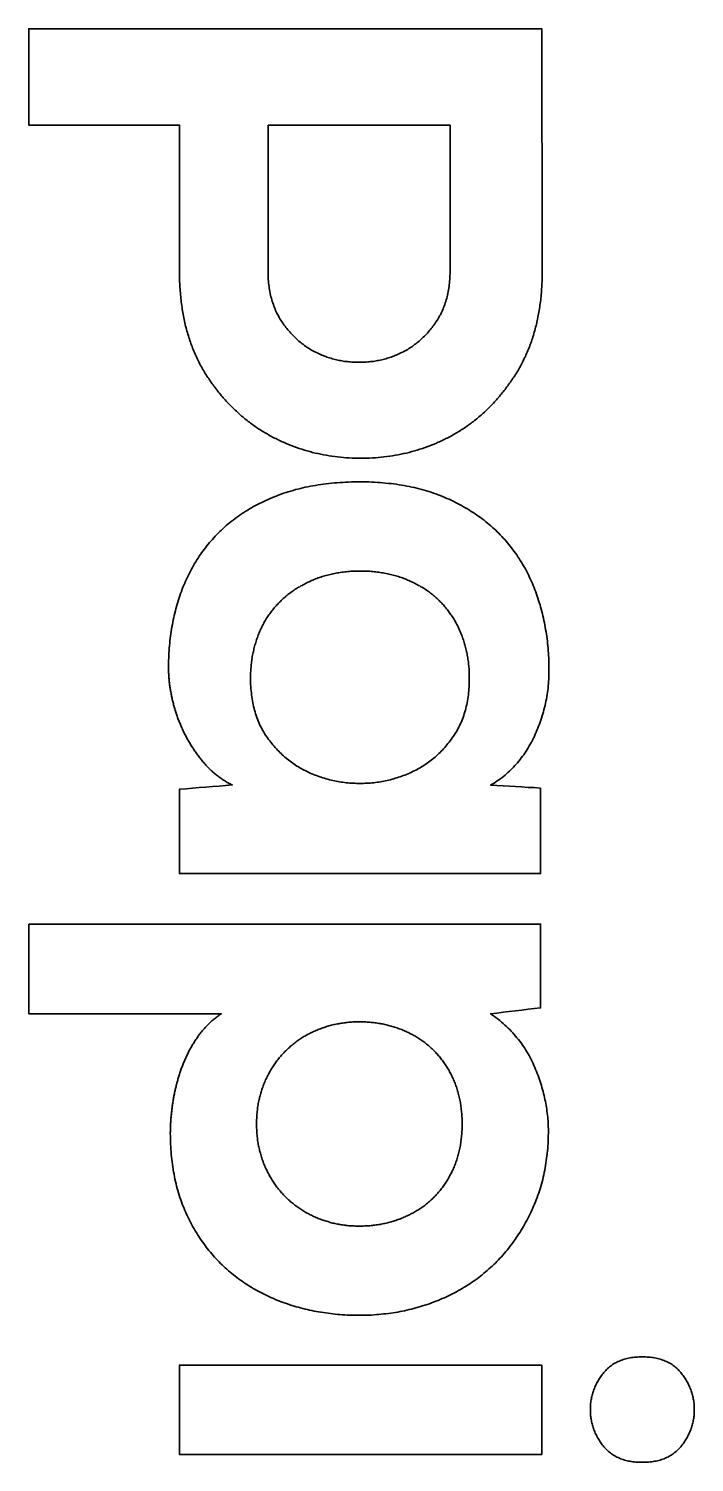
# Model space of a CAD drawing. Header units: millimetres. Extents: x 7 to 507, y -1088 to -10.
import ezdxf

# ---------------------------------------------------------------- set-up
doc = ezdxf.new("R2010")
doc.units = ezdxf.units.MM
doc.header["$MEASUREMENT"] = 0
doc.layers.add('Layer 1', color=7, linetype='Continuous')

msp = doc.modelspace()

# ---------------------------------------------------------------- linework, layer by layer
at = {"layer": 'Layer 1', "color": 250, "lineweight": 35, "true_color": 0x1c1c1b}
msp.add_lwpolyline([(392.8, -1081.9), (358.8, -1081.9), (324.7, -1081.9), (290.7, -1081.9), (256.7, -1081.9), (222.7, -1081.9), (188.7, -1081.9), (154.6, -1081.9), (120.6, -1081.9), (120.6, -1073.5), (120.6, -1065.1), (120.6, -1056.7), (120.6, -1048.3), (120.6, -1039.9), (120.6, -1031.5), (120.6, -1023.1), (120.6, -1014.7), (154.6, -1014.7), (188.7, -1014.7), (222.7, -1014.7), (256.7, -1014.7), (290.7, -1014.7), (324.7, -1014.7), (358.8, -1014.7), (392.8, -1014.7), (392.8, -1023.1), (392.8, -1031.5), (392.8, -1039.9), (392.8, -1048.3), (392.8, -1056.7), (392.8, -1065.1), (392.8, -1073.5), (392.8, -1081.9)], dxfattribs=at)
for points, knots in [([(393.2, -191.9), (393.2, -195.8), (393.1, -199.6), (392.9, -203.3), (392.7, -207.1), (392.4, -210.7), (392, -214.3), (391.5, -217.9), (391, -221.4), (390.4, -224.8), (389.8, -228.3), (389, -231.6), (388.2, -234.9), (387.4, -238.1), (386.4, -241.3), (385.4, -244.4), (384.3, -247.5), (383.2, -250.6), (381.9, -253.5), (380.7, -256.5), (379.3, -259.3), (377.8, -262.1), (376.4, -264.9), (374.8, -267.7), (373.1, -270.3), (371.4, -272.9), (369.7, -275.5), (367.9, -277.9), (366.2, -280.4), (364.3, -282.8), (362.4, -285.1), (360.5, -287.4), (358.6, -289.6), (356.6, -291.8), (354.6, -293.9), (352.6, -296), (350.5, -297.9), (348.4, -299.9), (346.2, -301.8), (344, -303.6), (341.8, -305.4), (339.5, -307.1), (337.2, -308.8), (334.9, -310.4), (332.6, -312), (330.1, -313.4), (327.7, -314.9), (325.3, -316.3), (322.7, -317.6), (320.2, -318.9), (317.7, -320.1), (315.1, -321.3), (312.5, -322.4), (309.9, -323.5), (307.3, -324.5), (304.6, -325.4), (302, -326.3), (299.3, -327.2), (296.6, -328), (293.9, -328.7), (291.1, -329.4), (288.4, -330), (285.6, -330.6), (282.8, -331.1), (280, -331.6), (277.2, -332), (274.3, -332.3), (271.5, -332.6), (268.6, -332.9), (265.7, -333), (262.8, -333.2), (259.9, -333.3), (256.9, -333.3), (254, -333.3), (251, -333.2), (248.1, -333), (245.2, -332.9), (242.3, -332.6), (239.5, -332.3), (236.6, -332), (233.8, -331.6), (231, -331.1), (228.2, -330.6), (225.4, -330), (222.7, -329.4), (220, -328.7), (217.2, -328), (214.6, -327.2), (211.9, -326.3), (209.2, -325.4), (206.6, -324.5), (203.9, -323.5), (201.3, -322.4), (198.8, -321.3), (196.2, -320.1), (193.6, -318.9), (191.1, -317.6), (188.6, -316.3), (186.1, -314.9), (183.7, -313.4), (181.3, -312), (178.9, -310.4), (176.6, -308.8), (174.3, -307.1), (172, -305.4), (169.8, -303.6), (167.6, -301.8), (165.5, -300), (163.4, -298), (161.3, -296), (159.2, -294), (157.2, -291.9), (155.2, -289.8), (153.3, -287.5), (151.4, -285.3), (149.5, -283), (147.7, -280.6), (145.9, -278.2), (144.1, -275.7), (142.4, -273.2), (140.7, -270.6), (139, -267.9), (137.5, -265.2), (136, -262.5), (134.5, -259.7), (133.2, -256.8), (131.9, -253.9), (130.7, -250.9), (129.5, -247.9), (128.5, -244.8), (127.4, -241.7), (126.5, -238.5), (125.6, -235.2), (124.8, -231.9), (124.1, -228.6), (123.4, -225.1), (122.8, -221.7), (122.3, -218.2), (121.9, -214.5), (121.5, -210.9), (121.1, -207.2), (120.9, -203.5), (120.7, -199.7), (120.6, -195.8), (120.6, -191.9), (120.6, -191.9), (120.6, -178.3), (120.6, -178.3), (120.6, -178.3), (120.6, -164.6), (120.6, -164.6), (120.6, -164.6), (120.6, -151), (120.6, -151), (120.6, -151), (120.6, -137.4), (120.6, -137.4), (120.6, -137.4), (120.6, -123.8), (120.6, -123.8), (120.6, -123.8), (120.6, -110.2), (120.6, -110.2), (120.6, -110.2), (120.6, -96.6), (120.6, -96.6), (120.6, -96.6), (120.6, -82.9), (120.6, -82.9), (120.6, -82.9), (106.5, -82.9), (106.5, -82.9), (106.5, -82.9), (92.3, -82.9), (92.3, -82.9), (92.3, -82.9), (78.2, -82.9), (78.2, -82.9), (78.2, -82.9), (64, -82.9), (64, -82.9), (64, -82.9), (49.9, -82.9), (49.9, -82.9), (49.9, -82.9), (35.7, -82.9), (35.7, -82.9), (35.7, -82.9), (21.6, -82.9), (21.6, -82.9), (21.6, -82.9), (7.4, -82.9), (7.4, -82.9), (7.4, -82.9), (7.4, -73.9), (7.4, -73.9), (7.4, -73.9), (7.4, -64.8), (7.4, -64.8), (7.4, -64.8), (7.4, -55.8), (7.4, -55.8), (7.4, -55.8), (7.4, -46.7), (7.4, -46.7), (7.4, -46.7), (7.4, -37.7), (7.4, -37.7), (7.4, -37.7), (7.4, -28.6), (7.4, -28.6), (7.4, -28.6), (7.4, -19.5), (7.4, -19.5), (7.4, -19.5), (7.4, -10.5), (7.4, -10.5), (7.4, -10.5), (55.6, -10.5), (55.6, -10.5), (55.6, -10.5), (103.7, -10.5), (103.7, -10.5), (103.7, -10.5), (151.9, -10.5), (151.9, -10.5), (151.9, -10.5), (200.1, -10.5), (200.1, -10.5), (200.1, -10.5), (248.3, -10.5), (248.3, -10.5), (248.3, -10.5), (296.4, -10.5), (296.4, -10.5), (296.4, -10.5), (344.6, -10.5), (344.6, -10.5), (344.6, -10.5), (392.8, -10.5), (392.8, -10.5), (392.8, -14.3), (392.8, -18.1), (392.8, -21.9), (392.8, -25.7), (392.8, -29.5), (392.8, -33.2), (392.8, -37), (392.8, -40.8), (392.8, -44.6), (392.8, -48.4), (392.8, -52.2), (392.8, -55.9), (392.8, -59.7), (392.8, -63.5), (392.9, -67.3), (392.9, -71), (392.9, -74.8), (392.9, -78.6), (392.9, -82.3), (392.9, -86.1), (392.9, -89.9), (393, -93.6), (393, -97.4), (393, -101.1), (393, -104.9), (393, -108.6), (393, -112.4), (393.1, -116.2), (393.1, -119.9), (393.1, -123.7), (393.1, -127.5), (393.1, -131.3), (393.1, -135), (393.1, -138.8), (393.2, -142.6), (393.2, -146.4), (393.2, -150.1), (393.2, -153.9), (393.2, -157.7), (393.2, -161.5), (393.2, -165.3), (393.2, -169.1), (393.2, -172.9), (393.2, -176.7), (393.2, -180.5), (393.2, -184.3), (393.2, -188.1), (393.2, -191.9)], [0, 0, 0, 0, 1, 1, 1, 2, 2, 2, 3, 3, 3, 4, 4, 4, 5, 5, 5, 6, 6, 6, 7, 7, 7, 8, 8, 8, 9, 9, 9, 10, 10, 10, 11, 11, 11, 12, 12, 12, 13, 13, 13, 14, 14, 14, 15, 15, 15, 16, 16, 16, 17, 17, 17, 18, 18, 18, 19, 19, 19, 20, 20, 20, 21, 21, 21, 22, 22, 22, 23, 23, 23, 24, 24, 24, 25, 25, 25, 26, 26, 26, 27, 27, 27, 28, 28, 28, 29, 29, 29, 30, 30, 30, 31, 31, 31, 32, 32, 32, 33, 33, 33, 34, 34, 34, 35, 35, 35, 36, 36, 36, 37, 37, 37, 38, 38, 38, 39, 39, 39, 40, 40, 40, 41, 41, 41, 42, 42, 42, 43, 43, 43, 44, 44, 44, 45, 45, 45, 46, 46, 46, 47, 47, 47, 48, 48, 48, 49, 49, 49, 50, 50, 50, 51, 51, 51, 52, 52, 52, 53, 53, 53, 54, 54, 54, 55, 55, 55, 56, 56, 56, 57, 57, 57, 58, 58, 58, 59, 59, 59, 60, 60, 60, 61, 61, 61, 62, 62, 62, 63, 63, 63, 64, 64, 64, 65, 65, 65, 66, 66, 66, 67, 67, 67, 68, 68, 68, 69, 69, 69, 70, 70, 70, 71, 71, 71, 72, 72, 72, 73, 73, 73, 74, 74, 74, 75, 75, 75, 76, 76, 76, 77, 77, 77, 78, 78, 78, 79, 79, 79, 80, 80, 80, 81, 81, 81, 82, 82, 82, 83, 83, 83, 84, 84, 84, 85, 85, 85, 86, 86, 86, 87, 87, 87, 88, 88, 88, 89, 89, 89, 90, 90, 90, 91, 91, 91, 92, 92, 92, 93, 93, 93, 94, 94, 94, 95, 95, 95, 96, 96, 96, 96]), ([(187.2, -82.9), (187.2, -82.9), (187.2, -96.6), (187.2, -96.6), (187.2, -96.6), (187.2, -110.2), (187.2, -110.2), (187.2, -110.2), (187.2, -123.8), (187.2, -123.8), (187.2, -123.8), (187.2, -137.4), (187.2, -137.4), (187.2, -137.4), (187.2, -151), (187.2, -151), (187.2, -151), (187.2, -164.6), (187.2, -164.6), (187.2, -164.6), (187.2, -178.3), (187.2, -178.3), (187.2, -178.3), (187.2, -191.9), (187.2, -191.9), (187.2, -193.8), (187.2, -195.7), (187.3, -197.5), (187.4, -199.4), (187.6, -201.2), (187.8, -203), (188, -204.7), (188.3, -206.4), (188.6, -208.1), (188.9, -209.8), (189.3, -211.5), (189.7, -213.1), (190.2, -214.7), (190.6, -216.2), (191.2, -217.8), (191.7, -219.3), (192.3, -220.8), (192.9, -222.2), (193.6, -223.7), (194.2, -225.1), (195, -226.4), (195.7, -227.8), (196.5, -229.1), (197.4, -230.4), (198.2, -231.7), (199.1, -232.9), (200, -234.1), (200.9, -235.3), (201.8, -236.5), (202.8, -237.6), (203.7, -238.7), (204.7, -239.8), (205.7, -240.9), (206.7, -241.9), (207.8, -242.9), (208.8, -243.9), (209.9, -244.8), (211, -245.8), (212.1, -246.6), (213.2, -247.5), (214.3, -248.4), (215.5, -249.2), (216.6, -250), (217.8, -250.7), (219, -251.5), (220.2, -252.2), (221.5, -252.9), (222.8, -253.5), (224, -254.1), (225.3, -254.7), (226.6, -255.3), (227.9, -255.9), (229.2, -256.4), (230.5, -256.9), (231.8, -257.4), (233.1, -257.8), (234.5, -258.2), (235.8, -258.6), (237.2, -259), (238.5, -259.3), (239.9, -259.6), (241.3, -259.9), (242.7, -260.1), (244.1, -260.4), (245.5, -260.6), (246.9, -260.7), (248.3, -260.9), (249.7, -261), (251.2, -261.1), (252.6, -261.2), (254.1, -261.2), (255.6, -261.2), (257, -261.2), (258.5, -261.2), (259.9, -261.1), (261.4, -261), (262.8, -260.9), (264.2, -260.7), (265.6, -260.6), (267.1, -260.4), (268.4, -260.1), (269.8, -259.9), (271.2, -259.6), (272.6, -259.3), (274, -259), (275.3, -258.6), (276.6, -258.2), (278, -257.8), (279.3, -257.4), (280.6, -256.9), (281.9, -256.4), (283.2, -255.9), (284.5, -255.3), (285.8, -254.7), (287.1, -254.1), (288.4, -253.5), (289.6, -252.9), (290.9, -252.2), (292.1, -251.5), (293.3, -250.7), (294.5, -250), (295.6, -249.2), (296.8, -248.4), (297.9, -247.5), (299, -246.6), (300.1, -245.8), (301.2, -244.8), (302.3, -243.9), (303.3, -242.9), (304.4, -241.9), (305.4, -240.9), (306.4, -239.8), (307.4, -238.7), (308.3, -237.6), (309.3, -236.5), (310.2, -235.3), (311.1, -234.1), (312, -232.9), (312.9, -231.7), (313.7, -230.4), (314.6, -229.1), (315.4, -227.8), (316.1, -226.4), (316.9, -225.1), (317.6, -223.7), (318.2, -222.2), (318.8, -220.8), (319.4, -219.3), (320, -217.8), (320.5, -216.2), (321, -214.7), (321.4, -213.1), (321.8, -211.5), (322.2, -209.8), (322.5, -208.1), (322.8, -206.4), (323.1, -204.7), (323.3, -203), (323.5, -201.2), (323.7, -199.4), (323.8, -197.5), (323.9, -195.7), (323.9, -193.8), (323.9, -191.9), (323.9, -191.9), (323.9, -178.3), (323.9, -178.3), (323.9, -178.3), (323.9, -164.6), (323.9, -164.6), (323.9, -164.6), (323.9, -151), (323.9, -151), (323.9, -151), (323.9, -137.4), (323.9, -137.4), (323.9, -137.4), (323.9, -123.8), (323.9, -123.8), (323.9, -123.8), (323.9, -110.2), (323.9, -110.2), (323.9, -110.2), (323.9, -96.6), (323.9, -96.6), (323.9, -96.6), (323.9, -82.9), (323.9, -82.9), (323.9, -82.9), (306.8, -82.9), (306.8, -82.9), (306.8, -82.9), (289.7, -82.9), (289.7, -82.9), (289.7, -82.9), (272.7, -82.9), (272.7, -82.9), (272.7, -82.9), (255.6, -82.9), (255.6, -82.9), (255.6, -82.9), (238.5, -82.9), (238.5, -82.9), (238.5, -82.9), (221.4, -82.9), (221.4, -82.9), (221.4, -82.9), (204.3, -82.9), (204.3, -82.9), (204.3, -82.9), (187.2, -82.9), (187.2, -82.9)], [0, 0, 0, 0, 1, 1, 1, 2, 2, 2, 3, 3, 3, 4, 4, 4, 5, 5, 5, 6, 6, 6, 7, 7, 7, 8, 8, 8, 9, 9, 9, 10, 10, 10, 11, 11, 11, 12, 12, 12, 13, 13, 13, 14, 14, 14, 15, 15, 15, 16, 16, 16, 17, 17, 17, 18, 18, 18, 19, 19, 19, 20, 20, 20, 21, 21, 21, 22, 22, 22, 23, 23, 23, 24, 24, 24, 25, 25, 25, 26, 26, 26, 27, 27, 27, 28, 28, 28, 29, 29, 29, 30, 30, 30, 31, 31, 31, 32, 32, 32, 33, 33, 33, 34, 34, 34, 35, 35, 35, 36, 36, 36, 37, 37, 37, 38, 38, 38, 39, 39, 39, 40, 40, 40, 41, 41, 41, 42, 42, 42, 43, 43, 43, 44, 44, 44, 45, 45, 45, 46, 46, 46, 47, 47, 47, 48, 48, 48, 49, 49, 49, 50, 50, 50, 51, 51, 51, 52, 52, 52, 53, 53, 53, 54, 54, 54, 55, 55, 55, 56, 56, 56, 57, 57, 57, 58, 58, 58, 59, 59, 59, 60, 60, 60, 61, 61, 61, 62, 62, 62, 63, 63, 63, 64, 64, 64, 65, 65, 65, 66, 66, 66, 67, 67, 67, 68, 68, 68, 69, 69, 69, 70, 70, 70, 71, 71, 71, 72, 72, 72, 72]), ([(391.9, -581.1), (391.9, -581.1), (391.9, -589.1), (391.9, -589.1), (391.9, -589.1), (391.9, -597.2), (391.9, -597.2), (391.9, -597.2), (391.9, -605.2), (391.9, -605.2), (391.9, -605.2), (391.9, -613.3), (391.9, -613.3), (391.9, -613.3), (391.9, -621.3), (391.9, -621.3), (391.9, -621.3), (391.9, -629.3), (391.9, -629.3), (391.9, -629.3), (391.9, -637.4), (391.9, -637.4), (391.9, -637.4), (391.9, -645.4), (391.9, -645.4), (391.9, -645.4), (358, -645.4), (358, -645.4), (358, -645.4), (324.1, -645.4), (324.1, -645.4), (324.1, -645.4), (290.1, -645.4), (290.1, -645.4), (290.1, -645.4), (256.2, -645.4), (256.2, -645.4), (256.2, -645.4), (222.3, -645.4), (222.3, -645.4), (222.3, -645.4), (188.4, -645.4), (188.4, -645.4), (188.4, -645.4), (154.5, -645.4), (154.5, -645.4), (154.5, -645.4), (120.6, -645.4), (120.6, -645.4), (120.6, -645.4), (120.6, -637.5), (120.6, -637.5), (120.6, -637.5), (120.6, -629.6), (120.6, -629.6), (120.6, -629.6), (120.6, -621.6), (120.6, -621.6), (120.6, -621.6), (120.6, -613.7), (120.6, -613.7), (120.6, -613.7), (120.6, -605.8), (120.6, -605.8), (120.6, -605.8), (120.6, -597.9), (120.6, -597.9), (120.6, -597.9), (120.6, -589.9), (120.6, -589.9), (120.6, -589.9), (120.6, -582), (120.6, -582), (120.6, -582), (125.6, -581.6), (125.6, -581.6), (125.6, -581.6), (130.5, -581.2), (130.5, -581.2), (130.5, -581.2), (135.5, -580.8), (135.5, -580.8), (135.5, -580.8), (140.4, -580.4), (140.4, -580.4), (140.4, -580.4), (145.4, -580), (145.4, -580), (145.4, -580), (150.4, -579.6), (150.4, -579.6), (150.4, -579.6), (155.3, -579.2), (155.3, -579.2), (155.3, -579.2), (160.3, -578.8), (160.3, -578.8), (159.3, -578.3), (158.3, -577.8), (157.3, -577.3), (156.3, -576.7), (155.4, -576.1), (154.4, -575.5), (153.5, -575), (152.6, -574.3), (151.7, -573.7), (150.8, -573.1), (149.9, -572.4), (149, -571.7), (148.1, -571.1), (147.3, -570.4), (146.4, -569.7), (145.6, -568.9), (144.8, -568.2), (144, -567.4), (143.2, -566.7), (142.4, -565.9), (141.6, -565.1), (140.9, -564.3), (140.1, -563.4), (139.4, -562.6), (138.7, -561.8), (137.9, -560.9), (137.2, -560), (136.5, -559.2), (135.8, -558.3), (135.2, -557.4), (134.5, -556.5), (133.8, -555.6), (133.2, -554.7), (132.5, -553.8), (131.9, -552.9), (131.3, -551.9), (130.7, -551), (130.1, -550.1), (129.5, -549.1), (128.9, -548.2), (128.3, -547.2), (127.7, -546.2), (127.2, -545.3), (126.6, -544.3), (126.1, -543.3), (125.6, -542.3), (125.1, -541.3), (124.5, -540.3), (124, -539.3), (123.6, -538.3), (123.1, -537.3), (122.6, -536.3), (122.2, -535.2), (121.7, -534.2), (121.3, -533.2), (120.9, -532.2), (120.4, -531.1), (120, -530.1), (119.6, -529), (119.3, -528), (118.9, -527), (118.5, -525.9), (118.2, -524.9), (117.8, -523.8), (117.5, -522.8), (117.2, -521.7), (116.9, -520.6), (116.6, -519.6), (116.3, -518.5), (116, -517.4), (115.7, -516.4), (115.5, -515.3), (115.2, -514.2), (115, -513.1), (114.8, -512.1), (114.6, -511), (114.4, -510), (114.2, -508.9), (114, -507.9), (113.8, -506.8), (113.6, -505.8), (113.5, -504.7), (113.3, -503.7), (113.2, -502.7), (113.1, -501.7), (113, -500.7), (112.9, -499.7), (112.8, -498.7), (112.7, -497.7), (112.7, -496.7), (112.6, -495.7), (112.5, -494.7), (112.5, -493.7), (112.5, -492.7), (112.5, -491.8), (112.5, -490.8), (112.5, -488.3), (112.5, -485.8), (112.6, -483.3), (112.7, -480.8), (112.8, -478.4), (113, -476), (113.2, -473.5), (113.5, -471.1), (113.7, -468.8), (114, -466.4), (114.4, -464), (114.7, -461.7), (115.1, -459.4), (115.5, -457.1), (116, -454.8), (116.5, -452.5), (117, -450.3), (117.6, -448), (118.1, -445.8), (118.7, -443.6), (119.4, -441.4), (120.1, -439.2), (120.8, -437.1), (121.5, -435), (122.3, -432.8), (123.1, -430.7), (123.9, -428.7), (124.8, -426.6), (125.7, -424.6), (126.6, -422.6), (127.6, -420.6), (128.6, -418.7), (129.6, -416.7), (130.6, -414.8), (131.7, -412.9), (132.9, -411.1), (134, -409.2), (135.2, -407.4), (136.4, -405.7), (137.6, -403.9), (138.9, -402.2), (140.2, -400.5), (141.5, -398.7), (142.9, -397.1), (144.3, -395.5), (145.8, -393.8), (147.2, -392.2), (148.7, -390.7), (150.2, -389.1), (151.8, -387.6), (153.4, -386.1), (155, -384.6), (156.6, -383.2), (158.3, -381.8), (160, -380.4), (161.8, -379.1), (163.6, -377.8), (165.3, -376.5), (167.2, -375.2), (169.1, -374), (170.9, -372.8), (172.9, -371.6), (174.8, -370.5), (176.8, -369.4), (178.8, -368.3), (180.9, -367.3), (182.9, -366.2), (185, -365.2), (187.2, -364.3), (189.3, -363.3), (191.5, -362.4), (193.8, -361.5), (196, -360.6), (198.3, -359.8), (200.7, -359.1), (203, -358.3), (205.4, -357.6), (207.8, -356.9), (210.2, -356.3), (212.7, -355.7), (215.2, -355.1), (217.7, -354.6), (220.3, -354.1), (222.9, -353.7), (225.5, -353.2), (228.2, -352.9), (230.9, -352.5), (233.6, -352.2), (236.3, -351.9), (239.1, -351.7), (241.9, -351.5), (244.8, -351.3), (247.6, -351.2), (250.5, -351.1), (253.5, -351.1), (256.4, -351.1), (259.4, -351.1), (262.2, -351.1), (265.1, -351.2), (267.9, -351.3), (270.7, -351.5), (273.5, -351.7), (276.2, -352), (278.9, -352.3), (281.6, -352.6), (284.3, -352.9), (286.9, -353.4), (289.5, -353.8), (292, -354.3), (294.6, -354.8), (297.1, -355.4), (299.6, -355.9), (302, -356.6), (304.4, -357.2), (306.8, -357.9), (309.1, -358.7), (311.5, -359.5), (313.8, -360.3), (316, -361.1), (318.3, -362.1), (320.5, -363), (322.6, -363.9), (324.8, -364.9), (326.9, -365.9), (329, -367), (331, -368.1), (333.1, -369.1), (335.1, -370.3), (337, -371.4), (338.9, -372.6), (340.8, -373.8), (342.7, -375.1), (344.6, -376.3), (346.4, -377.6), (348.1, -378.9), (349.9, -380.3), (351.6, -381.6), (353.3, -383.1), (355, -384.5), (356.6, -385.9), (358.2, -387.4), (359.7, -388.9), (361.3, -390.5), (362.8, -392.1), (364.3, -393.6), (365.7, -395.3), (367.1, -396.9), (368.5, -398.6), (369.8, -400.3), (371.1, -402), (372.4, -403.7), (373.7, -405.5), (374.9, -407.3), (376.1, -409.1), (377.2, -410.9), (378.4, -412.8), (379.5, -414.6), (380.5, -416.5), (381.5, -418.5), (382.6, -420.4), (383.5, -422.4), (384.4, -424.4), (385.4, -426.4), (386.2, -428.5), (387.1, -430.5), (387.9, -432.6), (388.7, -434.8), (389.4, -436.9), (390.1, -439.1), (390.8, -441.2), (391.5, -443.4), (392.1, -445.6), (392.7, -447.8), (393.3, -450.1), (393.8, -452.3), (394.3, -454.6), (394.8, -456.9), (395.2, -459.1), (395.6, -461.4), (396, -463.7), (396.4, -466.1), (396.7, -468.4), (397, -470.7), (397.2, -473.1), (397.5, -475.5), (397.7, -477.9), (397.8, -480.3), (398, -482.7), (398.1, -485.1), (398.2, -487.6), (398.2, -490), (398.2, -492.5), (398.2, -494.8), (398.1, -497.1), (398, -499.3), (397.9, -501.6), (397.7, -503.8), (397.5, -506), (397.2, -508.2), (396.9, -510.4), (396.6, -512.6), (396.2, -514.8), (395.8, -516.9), (395.3, -519), (394.8, -521.2), (394.2, -523.3), (393.6, -525.4), (393, -527.5), (392.4, -529.6), (391.6, -531.6), (390.9, -533.7), (390.1, -535.7), (389.2, -537.7), (388.4, -539.7), (387.5, -541.7), (386.5, -543.7), (385.5, -545.7), (384.5, -547.6), (383.4, -549.4), (382.4, -551.3), (381.3, -553), (380.1, -554.8), (379, -556.5), (377.8, -558.1), (376.5, -559.7), (375.3, -561.3), (374, -562.9), (372.6, -564.3), (371.3, -565.8), (369.9, -567.2), (368.5, -568.5), (367.1, -569.9), (365.6, -571.2), (364.1, -572.4), (362.6, -573.6), (361, -574.7), (359.4, -575.8), (357.8, -576.9), (356.1, -577.9), (354.4, -578.9), (354.4, -578.9), (359.1, -579.2), (359.1, -579.2), (359.1, -579.2), (363.8, -579.5), (363.8, -579.5), (363.8, -579.5), (368.5, -579.7), (368.5, -579.7), (368.5, -579.7), (373.2, -580), (373.2, -580), (373.2, -580), (377.8, -580.3), (377.8, -580.3), (377.8, -580.3), (382.5, -580.6), (382.5, -580.6), (382.5, -580.6), (387.2, -580.8), (387.2, -580.8), (387.2, -580.8), (391.9, -581.1), (391.9, -581.1)], [0, 0, 0, 0, 1, 1, 1, 2, 2, 2, 3, 3, 3, 4, 4, 4, 5, 5, 5, 6, 6, 6, 7, 7, 7, 8, 8, 8, 9, 9, 9, 10, 10, 10, 11, 11, 11, 12, 12, 12, 13, 13, 13, 14, 14, 14, 15, 15, 15, 16, 16, 16, 17, 17, 17, 18, 18, 18, 19, 19, 19, 20, 20, 20, 21, 21, 21, 22, 22, 22, 23, 23, 23, 24, 24, 24, 25, 25, 25, 26, 26, 26, 27, 27, 27, 28, 28, 28, 29, 29, 29, 30, 30, 30, 31, 31, 31, 32, 32, 32, 33, 33, 33, 34, 34, 34, 35, 35, 35, 36, 36, 36, 37, 37, 37, 38, 38, 38, 39, 39, 39, 40, 40, 40, 41, 41, 41, 42, 42, 42, 43, 43, 43, 44, 44, 44, 45, 45, 45, 46, 46, 46, 47, 47, 47, 48, 48, 48, 49, 49, 49, 50, 50, 50, 51, 51, 51, 52, 52, 52, 53, 53, 53, 54, 54, 54, 55, 55, 55, 56, 56, 56, 57, 57, 57, 58, 58, 58, 59, 59, 59, 60, 60, 60, 61, 61, 61, 62, 62, 62, 63, 63, 63, 64, 64, 64, 65, 65, 65, 66, 66, 66, 67, 67, 67, 68, 68, 68, 69, 69, 69, 70, 70, 70, 71, 71, 71, 72, 72, 72, 73, 73, 73, 74, 74, 74, 75, 75, 75, 76, 76, 76, 77, 77, 77, 78, 78, 78, 79, 79, 79, 80, 80, 80, 81, 81, 81, 82, 82, 82, 83, 83, 83, 84, 84, 84, 85, 85, 85, 86, 86, 86, 87, 87, 87, 88, 88, 88, 89, 89, 89, 90, 90, 90, 91, 91, 91, 92, 92, 92, 93, 93, 93, 94, 94, 94, 95, 95, 95, 96, 96, 96, 97, 97, 97, 98, 98, 98, 99, 99, 99, 100, 100, 100, 101, 101, 101, 102, 102, 102, 103, 103, 103, 104, 104, 104, 105, 105, 105, 106, 106, 106, 107, 107, 107, 108, 108, 108, 109, 109, 109, 110, 110, 110, 111, 111, 111, 112, 112, 112, 113, 113, 113, 114, 114, 114, 115, 115, 115, 116, 116, 116, 117, 117, 117, 118, 118, 118, 119, 119, 119, 120, 120, 120, 121, 121, 121, 122, 122, 122, 123, 123, 123, 124, 124, 124, 125, 125, 125, 126, 126, 126, 127, 127, 127, 128, 128, 128, 129, 129, 129, 130, 130, 130, 131, 131, 131, 132, 132, 132, 133, 133, 133, 134, 134, 134, 135, 135, 135, 136, 136, 136, 137, 137, 137, 138, 138, 138, 139, 139, 139, 140, 140, 140, 141, 141, 141, 142, 142, 142, 143, 143, 143, 144, 144, 144, 145, 145, 145, 146, 146, 146, 147, 147, 147, 148, 148, 148, 149, 149, 149, 150, 150, 150, 151, 151, 151, 152, 152, 152, 152]), ([(338.4, -498.4), (338.4, -497), (338.4, -495.7), (338.3, -494.3), (338.3, -492.9), (338.2, -491.6), (338.1, -490.3), (338, -488.9), (337.8, -487.6), (337.7, -486.3), (337.5, -484.9), (337.3, -483.6), (337.1, -482.3), (336.8, -481), (336.6, -479.7), (336.3, -478.4), (336, -477.1), (335.7, -475.8), (335.3, -474.6), (335, -473.3), (334.6, -472), (334.2, -470.8), (333.8, -469.5), (333.4, -468.3), (332.9, -467), (332.5, -465.8), (332, -464.6), (331.5, -463.4), (331, -462.2), (330.4, -461), (329.9, -459.9), (329.3, -458.7), (328.7, -457.6), (328.1, -456.5), (327.5, -455.4), (326.9, -454.3), (326.2, -453.2), (325.5, -452.2), (324.8, -451.1), (324.1, -450.1), (323.4, -449.1), (322.7, -448.1), (321.9, -447.1), (321.1, -446.1), (320.3, -445.1), (319.5, -444.2), (318.7, -443.3), (317.9, -442.4), (317, -441.5), (316.1, -440.6), (315.2, -439.7), (314.3, -438.8), (313.4, -438), (312.4, -437.2), (311.5, -436.4), (310.5, -435.6), (309.5, -434.8), (308.5, -434), (307.4, -433.3), (306.4, -432.5), (305.3, -431.8), (304.2, -431.1), (303.1, -430.4), (302, -429.8), (300.9, -429.1), (299.7, -428.5), (298.5, -427.8), (297.4, -427.2), (296.1, -426.6), (294.9, -426.1), (293.7, -425.5), (292.4, -424.9), (291.1, -424.4), (289.9, -423.9), (288.6, -423.4), (287.2, -422.9), (285.9, -422.5), (284.6, -422), (283.2, -421.6), (281.8, -421.2), (280.5, -420.9), (279.1, -420.6), (277.7, -420.2), (276.2, -419.9), (274.8, -419.7), (273.3, -419.4), (271.9, -419.2), (270.4, -419), (268.9, -418.8), (267.4, -418.6), (265.9, -418.5), (264.4, -418.3), (262.8, -418.2), (261.3, -418.2), (259.7, -418.1), (258.1, -418.1), (256.5, -418.1), (254.9, -418.1), (253.3, -418.1), (251.8, -418.2), (250.2, -418.2), (248.7, -418.3), (247.1, -418.5), (245.6, -418.6), (244.1, -418.8), (242.6, -419), (241.1, -419.2), (239.7, -419.4), (238.2, -419.7), (236.8, -419.9), (235.4, -420.2), (234, -420.6), (232.6, -420.9), (231.2, -421.2), (229.8, -421.6), (228.4, -422), (227.1, -422.5), (225.8, -422.9), (224.5, -423.4), (223.2, -423.9), (221.9, -424.4), (220.6, -424.9), (219.3, -425.5), (218.1, -426.1), (216.9, -426.6), (215.7, -427.2), (214.5, -427.8), (213.3, -428.5), (212.1, -429.1), (211, -429.8), (209.9, -430.4), (208.7, -431.1), (207.7, -431.8), (206.6, -432.5), (205.5, -433.3), (204.5, -434), (203.4, -434.8), (202.4, -435.6), (201.4, -436.4), (200.4, -437.2), (199.5, -438), (198.5, -438.8), (197.6, -439.7), (196.7, -440.6), (195.8, -441.5), (194.9, -442.4), (194, -443.3), (193.2, -444.2), (192.3, -445.1), (191.5, -446.1), (190.7, -447.1), (189.9, -448.1), (189.2, -449.1), (188.5, -450.1), (187.7, -451.1), (187, -452.2), (186.3, -453.2), (185.7, -454.3), (185, -455.4), (184.4, -456.5), (183.8, -457.6), (183.2, -458.7), (182.6, -459.9), (182.1, -461), (181.5, -462.2), (181, -463.4), (180.5, -464.6), (180, -465.8), (179.5, -467), (179.1, -468.3), (178.7, -469.5), (178.3, -470.8), (177.9, -472), (177.5, -473.3), (177.1, -474.6), (176.8, -475.8), (176.5, -477.1), (176.2, -478.4), (175.9, -479.7), (175.7, -481), (175.4, -482.3), (175.2, -483.6), (175, -484.9), (174.8, -486.3), (174.7, -487.6), (174.5, -488.9), (174.4, -490.3), (174.3, -491.6), (174.2, -492.9), (174.1, -494.3), (174.1, -495.7), (174, -497), (174, -498.4), (174, -500.6), (174.1, -502.8), (174.2, -504.9), (174.4, -507), (174.6, -509), (174.8, -511.1), (175.1, -513.1), (175.4, -515.1), (175.7, -517), (176.1, -518.9), (176.6, -520.8), (177.1, -522.6), (177.6, -524.4), (178.1, -526.2), (178.8, -528), (179.4, -529.7), (180.1, -531.4), (180.8, -533.1), (181.6, -534.7), (182.4, -536.3), (183.3, -537.9), (184.2, -539.4), (185.1, -541), (186.1, -542.4), (187.1, -543.9), (188.2, -545.3), (189.3, -546.7), (190.3, -548.1), (191.4, -549.4), (192.6, -550.7), (193.7, -552), (194.9, -553.2), (196.1, -554.4), (197.3, -555.6), (198.5, -556.7), (199.8, -557.8), (201.1, -558.9), (202.4, -560), (203.7, -561), (205.1, -562), (206.4, -563), (207.8, -563.9), (209.2, -564.8), (210.7, -565.7), (212.2, -566.5), (213.6, -567.3), (215.1, -568.1), (216.7, -568.8), (218.2, -569.6), (219.7, -570.3), (221.3, -570.9), (222.9, -571.5), (224.4, -572.1), (226, -572.7), (227.6, -573.2), (229.2, -573.7), (230.9, -574.2), (232.5, -574.7), (234.1, -575.1), (235.8, -575.4), (237.4, -575.8), (239.1, -576.1), (240.8, -576.4), (242.4, -576.7), (244.1, -576.9), (245.8, -577.1), (247.5, -577.3), (249.3, -577.4), (251, -577.5), (252.7, -577.6), (254.5, -577.6), (256.2, -577.6), (258, -577.6), (259.8, -577.6), (261.5, -577.5), (263.2, -577.4), (264.9, -577.3), (266.6, -577.1), (268.4, -576.9), (270, -576.7), (271.7, -576.4), (273.4, -576.1), (275.1, -575.8), (276.7, -575.4), (278.4, -575.1), (280, -574.7), (281.6, -574.2), (283.2, -573.7), (284.8, -573.2), (286.4, -572.7), (288, -572.1), (289.6, -571.5), (291.2, -570.9), (292.7, -570.3), (294.3, -569.6), (295.8, -568.8), (297.4, -568.1), (298.9, -567.3), (300.3, -566.5), (301.8, -565.7), (303.2, -564.8), (304.6, -563.9), (306, -563), (307.4, -562), (308.7, -561), (310.1, -560), (311.4, -558.9), (312.7, -557.8), (313.9, -556.7), (315.2, -555.6), (316.4, -554.4), (317.6, -553.2), (318.7, -552), (319.9, -550.7), (321, -549.4), (322.1, -548.1), (323.2, -546.7), (324.3, -545.3), (325.3, -543.9), (326.3, -542.4), (327.3, -541), (328.3, -539.4), (329.2, -537.9), (330, -536.3), (330.9, -534.7), (331.6, -533.1), (332.4, -531.4), (333.1, -529.7), (333.7, -528), (334.3, -526.2), (334.9, -524.4), (335.4, -522.6), (335.9, -520.8), (336.4, -518.9), (336.7, -517), (337.1, -515.1), (337.4, -513.1), (337.7, -511.1), (337.9, -509), (338.1, -507), (338.2, -504.9), (338.4, -502.8), (338.4, -500.6), (338.4, -498.4)], [0, 0, 0, 0, 1, 1, 1, 2, 2, 2, 3, 3, 3, 4, 4, 4, 5, 5, 5, 6, 6, 6, 7, 7, 7, 8, 8, 8, 9, 9, 9, 10, 10, 10, 11, 11, 11, 12, 12, 12, 13, 13, 13, 14, 14, 14, 15, 15, 15, 16, 16, 16, 17, 17, 17, 18, 18, 18, 19, 19, 19, 20, 20, 20, 21, 21, 21, 22, 22, 22, 23, 23, 23, 24, 24, 24, 25, 25, 25, 26, 26, 26, 27, 27, 27, 28, 28, 28, 29, 29, 29, 30, 30, 30, 31, 31, 31, 32, 32, 32, 33, 33, 33, 34, 34, 34, 35, 35, 35, 36, 36, 36, 37, 37, 37, 38, 38, 38, 39, 39, 39, 40, 40, 40, 41, 41, 41, 42, 42, 42, 43, 43, 43, 44, 44, 44, 45, 45, 45, 46, 46, 46, 47, 47, 47, 48, 48, 48, 49, 49, 49, 50, 50, 50, 51, 51, 51, 52, 52, 52, 53, 53, 53, 54, 54, 54, 55, 55, 55, 56, 56, 56, 57, 57, 57, 58, 58, 58, 59, 59, 59, 60, 60, 60, 61, 61, 61, 62, 62, 62, 63, 63, 63, 64, 64, 64, 65, 65, 65, 66, 66, 66, 67, 67, 67, 68, 68, 68, 69, 69, 69, 70, 70, 70, 71, 71, 71, 72, 72, 72, 73, 73, 73, 74, 74, 74, 75, 75, 75, 76, 76, 76, 77, 77, 77, 78, 78, 78, 79, 79, 79, 80, 80, 80, 81, 81, 81, 82, 82, 82, 83, 83, 83, 84, 84, 84, 85, 85, 85, 86, 86, 86, 87, 87, 87, 88, 88, 88, 89, 89, 89, 90, 90, 90, 91, 91, 91, 92, 92, 92, 93, 93, 93, 94, 94, 94, 95, 95, 95, 96, 96, 96, 97, 97, 97, 98, 98, 98, 99, 99, 99, 100, 100, 100, 101, 101, 101, 102, 102, 102, 103, 103, 103, 104, 104, 104, 105, 105, 105, 106, 106, 106, 107, 107, 107, 108, 108, 108, 109, 109, 109, 110, 110, 110, 111, 111, 111, 112, 112, 112, 112]), ([(7.4, -683.4), (7.4, -683.4), (55.5, -683.4), (55.5, -683.4), (55.5, -683.4), (103.5, -683.4), (103.5, -683.4), (103.5, -683.4), (151.6, -683.4), (151.6, -683.4), (151.6, -683.4), (199.6, -683.4), (199.6, -683.4), (199.6, -683.4), (247.7, -683.4), (247.7, -683.4), (247.7, -683.4), (295.7, -683.4), (295.7, -683.4), (295.7, -683.4), (343.8, -683.4), (343.8, -683.4), (343.8, -683.4), (391.9, -683.4), (391.9, -683.4), (391.9, -683.4), (391.9, -691.3), (391.9, -691.3), (391.9, -691.3), (391.9, -699.1), (391.9, -699.1), (391.9, -699.1), (391.9, -707), (391.9, -707), (391.9, -707), (391.9, -714.9), (391.9, -714.9), (391.9, -714.9), (391.9, -722.7), (391.9, -722.7), (391.9, -722.7), (391.9, -730.6), (391.9, -730.6), (391.9, -730.6), (391.9, -738.4), (391.9, -738.4), (391.9, -738.4), (391.9, -746.3), (391.9, -746.3), (391.9, -746.3), (387.2, -746.9), (387.2, -746.9), (387.2, -746.9), (382.5, -747.4), (382.5, -747.4), (382.5, -747.4), (377.8, -748), (377.8, -748), (377.8, -748), (373.1, -748.5), (373.1, -748.5), (373.1, -748.5), (368.4, -749.1), (368.4, -749.1), (368.4, -749.1), (363.8, -749.6), (363.8, -749.6), (363.8, -749.6), (359.1, -750.2), (359.1, -750.2), (359.1, -750.2), (354.4, -750.7), (354.4, -750.7), (356.3, -752), (358.2, -753.4), (360, -754.8), (361.7, -756.2), (363.5, -757.7), (365.1, -759.2), (366.8, -760.7), (368.4, -762.3), (369.9, -763.8), (371.4, -765.4), (372.8, -767.1), (374.2, -768.8), (375.6, -770.4), (376.9, -772.2), (378.2, -773.9), (379.4, -775.7), (380.6, -777.5), (381.7, -779.4), (382.8, -781.2), (383.9, -783.1), (384.9, -785.1), (385.8, -787), (386.8, -789), (387.6, -791), (388.4, -793.1), (389.2, -795.1), (390, -797.1), (390.7, -799.1), (391.4, -801.2), (392, -803.2), (392.7, -805.2), (393.3, -807.2), (393.8, -809.2), (394.3, -811.2), (394.8, -813.1), (395.2, -815.1), (395.6, -817.1), (396, -819.1), (396.3, -821), (396.6, -823), (396.9, -824.9), (397.1, -826.9), (397.3, -828.8), (397.5, -830.8), (397.6, -832.7), (397.7, -834.7), (397.8, -836.6), (397.8, -838.5), (397.8, -841.1), (397.7, -843.7), (397.6, -846.2), (397.5, -848.8), (397.3, -851.3), (397.1, -853.8), (396.8, -856.3), (396.5, -858.7), (396.2, -861.1), (395.9, -863.6), (395.5, -866), (395, -868.3), (394.5, -870.7), (394, -873), (393.5, -875.3), (392.9, -877.7), (392.2, -879.9), (391.6, -882.2), (390.9, -884.4), (390.1, -886.6), (389.3, -888.8), (388.5, -891), (387.7, -893.2), (386.7, -895.3), (385.8, -897.4), (384.9, -899.5), (383.9, -901.6), (382.9, -903.6), (381.8, -905.6), (380.7, -907.6), (379.7, -909.6), (378.5, -911.5), (377.4, -913.4), (376.2, -915.3), (375, -917.2), (373.7, -919), (372.5, -920.9), (371.2, -922.6), (369.9, -924.4), (368.5, -926.2), (367.2, -927.9), (365.7, -929.5), (364.3, -931.2), (362.9, -932.9), (361.4, -934.5), (359.9, -936.1), (358.3, -937.7), (356.8, -939.2), (355.2, -940.7), (353.6, -942.2), (351.9, -943.6), (350.2, -945.1), (348.5, -946.5), (346.8, -947.8), (345.1, -949.2), (343.3, -950.5), (341.5, -951.8), (339.7, -953), (337.9, -954.3), (336, -955.4), (334.1, -956.6), (332.2, -957.7), (330.2, -958.8), (328.3, -959.9), (326.3, -961), (324.3, -962), (322.2, -963), (320.2, -963.9), (318.1, -964.8), (316, -965.8), (313.8, -966.6), (311.6, -967.4), (309.5, -968.3), (307.3, -969), (305, -969.8), (302.8, -970.5), (300.6, -971.1), (298.3, -971.8), (296.1, -972.4), (293.8, -972.9), (291.5, -973.5), (289.2, -974), (286.9, -974.4), (284.6, -974.9), (282.3, -975.3), (279.9, -975.6), (277.6, -975.9), (275.2, -976.2), (272.8, -976.5), (270.4, -976.7), (268, -976.9), (265.6, -977.1), (263.2, -977.2), (260.7, -977.3), (258.3, -977.3), (255.8, -977.3), (253.3, -977.3), (250.9, -977.3), (248.4, -977.2), (246, -977.1), (243.6, -976.9), (241.2, -976.8), (238.8, -976.6), (236.4, -976.3), (234, -976), (231.7, -975.8), (229.3, -975.4), (227, -975.1), (224.7, -974.7), (222.4, -974.3), (220.1, -973.8), (217.9, -973.3), (215.6, -972.8), (213.4, -972.2), (211.1, -971.7), (208.9, -971), (206.7, -970.4), (204.5, -969.7), (202.4, -969), (200.2, -968.3), (198.1, -967.5), (195.9, -966.7), (193.8, -965.9), (191.8, -965), (189.7, -964.1), (187.7, -963.2), (185.7, -962.3), (183.7, -961.3), (181.7, -960.3), (179.8, -959.3), (177.9, -958.2), (176, -957.1), (174.1, -956), (172.3, -954.8), (170.5, -953.6), (168.6, -952.4), (166.9, -951.2), (165.1, -949.9), (163.4, -948.6), (161.7, -947.3), (160, -945.9), (158.3, -944.5), (156.7, -943.1), (155.1, -941.7), (153.5, -940.2), (151.9, -938.7), (150.4, -937.1), (148.9, -935.6), (147.4, -934), (146, -932.4), (144.5, -930.7), (143.2, -929.1), (141.8, -927.4), (140.5, -925.7), (139.2, -923.9), (137.9, -922.1), (136.6, -920.3), (135.4, -918.5), (134.2, -916.6), (133.1, -914.7), (131.9, -912.8), (130.8, -910.8), (129.8, -908.9), (128.7, -906.9), (127.7, -904.8), (126.7, -902.8), (125.7, -900.7), (124.8, -898.6), (123.9, -896.5), (123, -894.3), (122.2, -892.1), (121.4, -889.9), (120.7, -887.7), (120, -885.4), (119.3, -883.1), (118.7, -880.8), (118.1, -878.5), (117.5, -876.1), (117, -873.8), (116.6, -871.4), (116.1, -868.9), (115.7, -866.5), (115.4, -864), (115, -861.5), (114.7, -859), (114.5, -856.5), (114.3, -853.9), (114.1, -851.3), (114, -848.7), (113.9, -846.1), (113.8, -843.4), (113.8, -840.7), (113.8, -839.8), (113.8, -838.9), (113.9, -837.9), (113.9, -837), (113.9, -836.1), (113.9, -835.1), (114, -834.2), (114, -833.2), (114.1, -832.2), (114.2, -831.3), (114.2, -830.3), (114.3, -829.3), (114.4, -828.3), (114.5, -827.3), (114.6, -826.3), (114.7, -825.3), (114.8, -824.3), (114.9, -823.3), (115, -822.3), (115.2, -821.3), (115.3, -820.2), (115.4, -819.2), (115.6, -818.2), (115.7, -817.1), (115.9, -816), (116.1, -815), (116.3, -814), (116.4, -812.9), (116.6, -811.9), (116.9, -810.8), (117.1, -809.8), (117.3, -808.7), (117.5, -807.7), (117.8, -806.6), (118, -805.6), (118.3, -804.6), (118.5, -803.5), (118.8, -802.5), (119.1, -801.4), (119.4, -800.4), (119.7, -799.4), (120, -798.3), (120.3, -797.3), (120.7, -796.3), (121, -795.2), (121.3, -794.2), (121.7, -793.2), (122, -792.1), (122.4, -791.1), (122.8, -790.1), (123.2, -789.1), (123.6, -788.1), (124, -787.1), (124.4, -786.1), (124.9, -785.1), (125.3, -784.1), (125.8, -783.1), (126.2, -782.1), (126.7, -781.1), (127.2, -780.1), (127.7, -779.2), (128.2, -778.2), (128.7, -777.2), (129.2, -776.3), (129.8, -775.3), (130.3, -774.4), (130.9, -773.5), (131.5, -772.5), (132, -771.6), (132.6, -770.7), (133.2, -769.7), (133.9, -768.8), (134.5, -767.9), (135.1, -767), (135.8, -766.1), (136.4, -765.3), (137.1, -764.4), (137.8, -763.6), (138.5, -762.7), (139.2, -761.9), (139.9, -761.1), (140.6, -760.3), (141.4, -759.6), (142.2, -758.8), (142.9, -758.1), (143.7, -757.3), (144.5, -756.6), (145.3, -755.9), (146.1, -755.2), (147, -754.5), (147.8, -753.8), (148.7, -753.2), (149.5, -752.6), (150.4, -751.9), (151.3, -751.3), (152.2, -750.7), (152.2, -750.7), (134.1, -750.7), (134.1, -750.7), (134.1, -750.7), (116, -750.7), (116, -750.7), (116, -750.7), (97.9, -750.7), (97.9, -750.7), (97.9, -750.7), (79.8, -750.7), (79.8, -750.7), (79.8, -750.7), (61.7, -750.7), (61.7, -750.7), (61.7, -750.7), (43.6, -750.7), (43.6, -750.7), (43.6, -750.7), (25.5, -750.7), (25.5, -750.7), (25.5, -750.7), (7.4, -750.7), (7.4, -750.7), (7.4, -750.7), (7.4, -742.3), (7.4, -742.3), (7.4, -742.3), (7.4, -733.9), (7.4, -733.9), (7.4, -733.9), (7.4, -725.5), (7.4, -725.5), (7.4, -725.5), (7.4, -717.1), (7.4, -717.1), (7.4, -717.1), (7.4, -708.7), (7.4, -708.7), (7.4, -708.7), (7.4, -700.3), (7.4, -700.3), (7.4, -700.3), (7.4, -691.8), (7.4, -691.8), (7.4, -691.8), (7.4, -683.4), (7.4, -683.4)], [0, 0, 0, 0, 1, 1, 1, 2, 2, 2, 3, 3, 3, 4, 4, 4, 5, 5, 5, 6, 6, 6, 7, 7, 7, 8, 8, 8, 9, 9, 9, 10, 10, 10, 11, 11, 11, 12, 12, 12, 13, 13, 13, 14, 14, 14, 15, 15, 15, 16, 16, 16, 17, 17, 17, 18, 18, 18, 19, 19, 19, 20, 20, 20, 21, 21, 21, 22, 22, 22, 23, 23, 23, 24, 24, 24, 25, 25, 25, 26, 26, 26, 27, 27, 27, 28, 28, 28, 29, 29, 29, 30, 30, 30, 31, 31, 31, 32, 32, 32, 33, 33, 33, 34, 34, 34, 35, 35, 35, 36, 36, 36, 37, 37, 37, 38, 38, 38, 39, 39, 39, 40, 40, 40, 41, 41, 41, 42, 42, 42, 43, 43, 43, 44, 44, 44, 45, 45, 45, 46, 46, 46, 47, 47, 47, 48, 48, 48, 49, 49, 49, 50, 50, 50, 51, 51, 51, 52, 52, 52, 53, 53, 53, 54, 54, 54, 55, 55, 55, 56, 56, 56, 57, 57, 57, 58, 58, 58, 59, 59, 59, 60, 60, 60, 61, 61, 61, 62, 62, 62, 63, 63, 63, 64, 64, 64, 65, 65, 65, 66, 66, 66, 67, 67, 67, 68, 68, 68, 69, 69, 69, 70, 70, 70, 71, 71, 71, 72, 72, 72, 73, 73, 73, 74, 74, 74, 75, 75, 75, 76, 76, 76, 77, 77, 77, 78, 78, 78, 79, 79, 79, 80, 80, 80, 81, 81, 81, 82, 82, 82, 83, 83, 83, 84, 84, 84, 85, 85, 85, 86, 86, 86, 87, 87, 87, 88, 88, 88, 89, 89, 89, 90, 90, 90, 91, 91, 91, 92, 92, 92, 93, 93, 93, 94, 94, 94, 95, 95, 95, 96, 96, 96, 97, 97, 97, 98, 98, 98, 99, 99, 99, 100, 100, 100, 101, 101, 101, 102, 102, 102, 103, 103, 103, 104, 104, 104, 105, 105, 105, 106, 106, 106, 107, 107, 107, 108, 108, 108, 109, 109, 109, 110, 110, 110, 111, 111, 111, 112, 112, 112, 113, 113, 113, 114, 114, 114, 115, 115, 115, 116, 116, 116, 117, 117, 117, 118, 118, 118, 119, 119, 119, 120, 120, 120, 121, 121, 121, 122, 122, 122, 123, 123, 123, 124, 124, 124, 125, 125, 125, 126, 126, 126, 127, 127, 127, 128, 128, 128, 129, 129, 129, 130, 130, 130, 131, 131, 131, 132, 132, 132, 133, 133, 133, 134, 134, 134, 135, 135, 135, 136, 136, 136, 137, 137, 137, 138, 138, 138, 139, 139, 139, 140, 140, 140, 141, 141, 141, 142, 142, 142, 143, 143, 143, 144, 144, 144, 145, 145, 145, 146, 146, 146, 147, 147, 147, 148, 148, 148, 149, 149, 149, 150, 150, 150, 151, 151, 151, 152, 152, 152, 152]), ([(178.6, -833.5), (178.6, -835), (178.6, -836.4), (178.7, -837.7), (178.7, -839.1), (178.8, -840.5), (179, -841.9), (179.1, -843.2), (179.2, -844.6), (179.4, -845.9), (179.6, -847.2), (179.8, -848.6), (180.1, -849.9), (180.3, -851.2), (180.6, -852.4), (180.9, -853.7), (181.3, -855), (181.6, -856.2), (182, -857.5), (182.4, -858.7), (182.8, -860), (183.2, -861.2), (183.7, -862.4), (184.1, -863.6), (184.6, -864.8), (185.1, -866), (185.7, -867.1), (186.2, -868.3), (186.8, -869.4), (187.4, -870.6), (188, -871.7), (188.5, -872.8), (189.2, -873.8), (189.8, -874.9), (190.5, -876), (191.1, -877), (191.8, -878), (192.5, -879), (193.2, -880), (193.9, -881), (194.7, -882), (195.4, -882.9), (196.2, -883.9), (197, -884.8), (197.8, -885.7), (198.6, -886.6), (199.5, -887.5), (200.3, -888.3), (201.2, -889.2), (202.1, -890), (203, -890.9), (203.9, -891.7), (204.8, -892.4), (205.7, -893.2), (206.7, -894), (207.6, -894.7), (208.6, -895.4), (209.6, -896.1), (210.5, -896.8), (211.5, -897.5), (212.6, -898.2), (213.6, -898.8), (214.6, -899.4), (215.7, -900), (216.7, -900.7), (217.8, -901.2), (218.9, -901.8), (220, -902.3), (221.1, -902.9), (222.3, -903.4), (223.4, -903.9), (224.6, -904.4), (225.7, -904.8), (226.9, -905.3), (228.1, -905.7), (229.3, -906.1), (230.5, -906.5), (231.7, -906.9), (232.9, -907.2), (234.1, -907.6), (235.3, -907.9), (236.5, -908.2), (237.8, -908.4), (239, -908.7), (240.3, -908.9), (241.5, -909.2), (242.8, -909.4), (244.1, -909.5), (245.3, -909.7), (246.6, -909.8), (247.9, -910), (249.2, -910.1), (250.5, -910.2), (251.8, -910.2), (253.1, -910.3), (254.5, -910.3), (255.8, -910.3), (257.1, -910.3), (258.4, -910.3), (259.8, -910.2), (261.1, -910.2), (262.4, -910.1), (263.7, -910), (265, -909.9), (266.2, -909.7), (267.5, -909.6), (268.8, -909.4), (270, -909.2), (271.3, -909), (272.5, -908.8), (273.8, -908.5), (275, -908.3), (276.3, -908), (277.5, -907.7), (278.7, -907.4), (279.9, -907), (281.1, -906.7), (282.3, -906.3), (283.5, -905.9), (284.7, -905.5), (285.8, -905.1), (287, -904.7), (288.2, -904.2), (289.3, -903.7), (290.4, -903.2), (291.5, -902.7), (292.6, -902.2), (293.7, -901.7), (294.8, -901.1), (295.9, -900.5), (296.9, -900), (298, -899.3), (299, -898.7), (300, -898.1), (301, -897.4), (302, -896.8), (303, -896.1), (304, -895.4), (304.9, -894.7), (305.9, -893.9), (306.8, -893.2), (307.7, -892.4), (308.6, -891.6), (309.5, -890.8), (310.4, -890), (311.3, -889.2), (312.1, -888.3), (312.9, -887.5), (313.8, -886.6), (314.6, -885.7), (315.3, -884.8), (316.1, -883.9), (316.9, -883), (317.6, -882), (318.4, -881), (319.1, -880.1), (319.8, -879), (320.4, -878), (321.1, -877), (321.8, -876), (322.4, -874.9), (323, -873.8), (323.6, -872.7), (324.2, -871.6), (324.8, -870.5), (325.3, -869.4), (325.9, -868.2), (326.4, -867.1), (326.9, -865.9), (327.4, -864.7), (327.9, -863.5), (328.3, -862.3), (328.8, -861), (329.2, -859.8), (329.6, -858.5), (330, -857.3), (330.3, -856), (330.6, -854.7), (330.9, -853.3), (331.2, -852), (331.5, -850.7), (331.7, -849.3), (332, -848), (332.1, -846.6), (332.3, -845.2), (332.5, -843.8), (332.6, -842.3), (332.7, -840.9), (332.8, -839.5), (332.9, -838), (333, -836.5), (333, -835.1), (333, -833.5), (333, -832), (333, -830.5), (332.9, -829.1), (332.8, -827.6), (332.7, -826.2), (332.6, -824.7), (332.5, -823.3), (332.3, -821.9), (332.1, -820.5), (332, -819.1), (331.7, -817.8), (331.5, -816.4), (331.2, -815.1), (330.9, -813.7), (330.6, -812.4), (330.3, -811.1), (330, -809.8), (329.6, -808.6), (329.2, -807.3), (328.8, -806), (328.3, -804.8), (327.9, -803.6), (327.4, -802.4), (326.9, -801.2), (326.4, -800), (325.9, -798.8), (325.3, -797.7), (324.8, -796.6), (324.2, -795.4), (323.6, -794.3), (323, -793.2), (322.4, -792.2), (321.8, -791.1), (321.1, -790.1), (320.4, -789), (319.8, -788), (319.1, -787), (318.4, -786.1), (317.6, -785.1), (316.9, -784.1), (316.1, -783.2), (315.3, -782.3), (314.6, -781.4), (313.8, -780.5), (312.9, -779.6), (312.1, -778.7), (311.3, -777.9), (310.4, -777.1), (309.5, -776.3), (308.6, -775.5), (307.7, -774.7), (306.8, -773.9), (305.9, -773.2), (304.9, -772.4), (304, -771.7), (303, -771), (302, -770.3), (301, -769.6), (300, -769), (299, -768.4), (298, -767.7), (296.9, -767.1), (295.9, -766.6), (294.8, -766), (293.7, -765.4), (292.6, -764.9), (291.5, -764.4), (290.4, -763.9), (289.3, -763.4), (288.2, -762.9), (287, -762.4), (285.8, -762), (284.7, -761.6), (283.5, -761.2), (282.3, -760.8), (281.1, -760.4), (279.9, -760), (278.7, -759.7), (277.5, -759.4), (276.3, -759.1), (275, -758.8), (273.8, -758.5), (272.5, -758.3), (271.3, -758.1), (270, -757.9), (268.8, -757.7), (267.5, -757.5), (266.2, -757.4), (265, -757.2), (263.7, -757.1), (262.4, -757), (261.1, -756.9), (259.8, -756.9), (258.4, -756.8), (257.1, -756.8), (255.8, -756.8), (254.5, -756.8), (253.1, -756.8), (251.8, -756.9), (250.5, -756.9), (249.2, -757), (247.9, -757.1), (246.6, -757.2), (245.3, -757.4), (244.1, -757.6), (242.8, -757.7), (241.5, -757.9), (240.3, -758.2), (239, -758.4), (237.8, -758.6), (236.5, -758.9), (235.3, -759.2), (234.1, -759.5), (232.9, -759.9), (231.7, -760.2), (230.5, -760.6), (229.3, -761), (228.1, -761.4), (226.9, -761.8), (225.7, -762.3), (224.6, -762.7), (223.4, -763.2), (222.3, -763.7), (221.1, -764.2), (220, -764.7), (218.9, -765.3), (217.8, -765.9), (216.7, -766.4), (215.7, -767), (214.6, -767.6), (213.6, -768.3), (212.6, -768.9), (211.5, -769.6), (210.5, -770.2), (209.6, -770.9), (208.6, -771.6), (207.6, -772.4), (206.7, -773.1), (205.7, -773.9), (204.8, -774.6), (203.9, -775.4), (203, -776.2), (202.1, -777), (201.2, -777.9), (200.3, -778.7), (199.5, -779.6), (198.6, -780.5), (197.8, -781.4), (197, -782.3), (196.2, -783.2), (195.4, -784.2), (194.7, -785.1), (193.9, -786.1), (193.2, -787.1), (192.5, -788), (191.8, -789.1), (191.1, -790.1), (190.5, -791.1), (189.8, -792.2), (189.2, -793.2), (188.5, -794.3), (188, -795.4), (187.4, -796.5), (186.8, -797.6), (186.2, -798.8), (185.7, -799.9), (185.1, -801.1), (184.6, -802.3), (184.1, -803.5), (183.7, -804.7), (183.2, -805.9), (182.8, -807.1), (182.4, -808.3), (182, -809.6), (181.6, -810.8), (181.3, -812.1), (180.9, -813.4), (180.6, -814.6), (180.3, -815.9), (180.1, -817.2), (179.8, -818.5), (179.6, -819.8), (179.4, -821.2), (179.2, -822.5), (179.1, -823.9), (179, -825.2), (178.8, -826.6), (178.7, -827.9), (178.7, -829.3), (178.6, -830.7), (178.6, -832.1), (178.6, -833.5)], [0, 0, 0, 0, 1, 1, 1, 2, 2, 2, 3, 3, 3, 4, 4, 4, 5, 5, 5, 6, 6, 6, 7, 7, 7, 8, 8, 8, 9, 9, 9, 10, 10, 10, 11, 11, 11, 12, 12, 12, 13, 13, 13, 14, 14, 14, 15, 15, 15, 16, 16, 16, 17, 17, 17, 18, 18, 18, 19, 19, 19, 20, 20, 20, 21, 21, 21, 22, 22, 22, 23, 23, 23, 24, 24, 24, 25, 25, 25, 26, 26, 26, 27, 27, 27, 28, 28, 28, 29, 29, 29, 30, 30, 30, 31, 31, 31, 32, 32, 32, 33, 33, 33, 34, 34, 34, 35, 35, 35, 36, 36, 36, 37, 37, 37, 38, 38, 38, 39, 39, 39, 40, 40, 40, 41, 41, 41, 42, 42, 42, 43, 43, 43, 44, 44, 44, 45, 45, 45, 46, 46, 46, 47, 47, 47, 48, 48, 48, 49, 49, 49, 50, 50, 50, 51, 51, 51, 52, 52, 52, 53, 53, 53, 54, 54, 54, 55, 55, 55, 56, 56, 56, 57, 57, 57, 58, 58, 58, 59, 59, 59, 60, 60, 60, 61, 61, 61, 62, 62, 62, 63, 63, 63, 64, 64, 64, 65, 65, 65, 66, 66, 66, 67, 67, 67, 68, 68, 68, 69, 69, 69, 70, 70, 70, 71, 71, 71, 72, 72, 72, 73, 73, 73, 74, 74, 74, 75, 75, 75, 76, 76, 76, 77, 77, 77, 78, 78, 78, 79, 79, 79, 80, 80, 80, 81, 81, 81, 82, 82, 82, 83, 83, 83, 84, 84, 84, 85, 85, 85, 86, 86, 86, 87, 87, 87, 88, 88, 88, 89, 89, 89, 90, 90, 90, 91, 91, 91, 92, 92, 92, 93, 93, 93, 94, 94, 94, 95, 95, 95, 96, 96, 96, 97, 97, 97, 98, 98, 98, 99, 99, 99, 100, 100, 100, 101, 101, 101, 102, 102, 102, 103, 103, 103, 104, 104, 104, 105, 105, 105, 106, 106, 106, 107, 107, 107, 108, 108, 108, 109, 109, 109, 110, 110, 110, 111, 111, 111, 112, 112, 112, 113, 113, 113, 114, 114, 114, 115, 115, 115, 116, 116, 116, 117, 117, 117, 118, 118, 118, 119, 119, 119, 120, 120, 120, 121, 121, 121, 122, 122, 122, 123, 123, 123, 124, 124, 124, 125, 125, 125, 126, 126, 126, 127, 127, 127, 128, 128, 128, 128]), ([(468.3, -1008.6), (470, -1008.6), (471.6, -1008.6), (473.1, -1008.8), (474.7, -1008.9), (476.2, -1009.1), (477.6, -1009.3), (479, -1009.6), (480.4, -1009.9), (481.8, -1010.3), (483.1, -1010.7), (484.4, -1011.1), (485.6, -1011.7), (486.8, -1012.2), (488, -1012.8), (489.1, -1013.4), (490.2, -1014), (491.3, -1014.8), (492.3, -1015.5), (493.3, -1016.3), (494.3, -1017.1), (495.2, -1018), (496.1, -1019), (497, -1019.9), (497.8, -1021), (498.6, -1022), (499.3, -1023), (500, -1024.1), (500.7, -1025.1), (501.4, -1026.2), (502, -1027.3), (502.6, -1028.4), (503.1, -1029.5), (503.6, -1030.6), (504.1, -1031.7), (504.6, -1032.8), (505, -1034), (505.4, -1035.1), (505.7, -1036.2), (506, -1037.4), (506.3, -1038.6), (506.6, -1039.7), (506.8, -1040.9), (507, -1042.1), (507.2, -1043.3), (507.3, -1044.5), (507.4, -1045.7), (507.4, -1047), (507.4, -1048.2), (507.4, -1049.4), (507.4, -1050.7), (507.3, -1051.9), (507.2, -1053.1), (507, -1054.3), (506.8, -1055.5), (506.6, -1056.7), (506.3, -1057.8), (506, -1059), (505.7, -1060.1), (505.4, -1061.3), (505, -1062.4), (504.6, -1063.6), (504.1, -1064.7), (503.6, -1065.8), (503.1, -1066.9), (502.6, -1068), (502, -1069.1), (501.4, -1070.2), (500.7, -1071.2), (500, -1072.3), (499.3, -1073.4), (498.6, -1074.4), (497.8, -1075.4), (497, -1076.5), (496.1, -1077.4), (495.2, -1078.3), (494.3, -1079.2), (493.3, -1080.1), (492.3, -1080.8), (491.3, -1081.6), (490.2, -1082.3), (489.1, -1083), (488, -1083.6), (486.8, -1084.2), (485.6, -1084.7), (484.4, -1085.2), (483.1, -1085.7), (481.8, -1086.1), (480.4, -1086.5), (479, -1086.8), (477.6, -1087), (476.2, -1087.3), (474.7, -1087.5), (473.1, -1087.6), (471.6, -1087.8), (470, -1087.8), (468.3, -1087.8), (466.7, -1087.8), (465.1, -1087.8), (463.5, -1087.6), (462, -1087.5), (460.5, -1087.3), (459.1, -1087), (457.6, -1086.8), (456.2, -1086.5), (454.9, -1086.1), (453.6, -1085.7), (452.3, -1085.2), (451.1, -1084.7), (449.9, -1084.2), (448.7, -1083.6), (447.6, -1083), (446.4, -1082.3), (445.4, -1081.6), (444.4, -1080.8), (443.3, -1080.1), (442.4, -1079.2), (441.5, -1078.3), (440.6, -1077.4), (439.7, -1076.5), (438.9, -1075.4), (438.1, -1074.4), (437.3, -1073.4), (436.6, -1072.3), (435.9, -1071.2), (435.3, -1070.2), (434.7, -1069.1), (434.1, -1068), (433.5, -1066.9), (433, -1065.8), (432.5, -1064.7), (432.1, -1063.6), (431.7, -1062.4), (431.3, -1061.3), (430.9, -1060.1), (430.6, -1059), (430.3, -1057.8), (430.1, -1056.7), (429.9, -1055.5), (429.7, -1054.3), (429.5, -1053.1), (429.4, -1051.9), (429.3, -1050.7), (429.3, -1049.4), (429.3, -1048.2), (429.3, -1047), (429.3, -1045.7), (429.4, -1044.5), (429.5, -1043.3), (429.7, -1042.1), (429.9, -1040.9), (430.1, -1039.7), (430.3, -1038.6), (430.6, -1037.4), (430.9, -1036.2), (431.3, -1035.1), (431.7, -1034), (432.1, -1032.8), (432.5, -1031.7), (433, -1030.6), (433.5, -1029.5), (434.1, -1028.4), (434.7, -1027.3), (435.3, -1026.2), (435.9, -1025.1), (436.6, -1024.1), (437.3, -1023), (438.1, -1022), (438.9, -1021), (439.7, -1019.9), (440.6, -1019), (441.5, -1018), (442.4, -1017.1), (443.3, -1016.3), (444.4, -1015.5), (445.4, -1014.8), (446.4, -1014), (447.6, -1013.4), (448.7, -1012.8), (449.9, -1012.2), (451.1, -1011.7), (452.3, -1011.1), (453.6, -1010.7), (454.9, -1010.3), (456.2, -1009.9), (457.6, -1009.6), (459.1, -1009.3), (460.5, -1009.1), (462, -1008.9), (463.5, -1008.8), (465.1, -1008.6), (466.7, -1008.6), (468.3, -1008.6)], [0, 0, 0, 0, 1, 1, 1, 2, 2, 2, 3, 3, 3, 4, 4, 4, 5, 5, 5, 6, 6, 6, 7, 7, 7, 8, 8, 8, 9, 9, 9, 10, 10, 10, 11, 11, 11, 12, 12, 12, 13, 13, 13, 14, 14, 14, 15, 15, 15, 16, 16, 16, 17, 17, 17, 18, 18, 18, 19, 19, 19, 20, 20, 20, 21, 21, 21, 22, 22, 22, 23, 23, 23, 24, 24, 24, 25, 25, 25, 26, 26, 26, 27, 27, 27, 28, 28, 28, 29, 29, 29, 30, 30, 30, 31, 31, 31, 32, 32, 32, 33, 33, 33, 34, 34, 34, 35, 35, 35, 36, 36, 36, 37, 37, 37, 38, 38, 38, 39, 39, 39, 40, 40, 40, 41, 41, 41, 42, 42, 42, 43, 43, 43, 44, 44, 44, 45, 45, 45, 46, 46, 46, 47, 47, 47, 48, 48, 48, 49, 49, 49, 50, 50, 50, 51, 51, 51, 52, 52, 52, 53, 53, 53, 54, 54, 54, 55, 55, 55, 56, 56, 56, 57, 57, 57, 58, 58, 58, 59, 59, 59, 60, 60, 60, 61, 61, 61, 62, 62, 62, 63, 63, 63, 64, 64, 64, 64])]:
    msp.add_open_spline(points, degree=3, knots=knots, dxfattribs=at)

doc.saveas('drawing.dxf')
